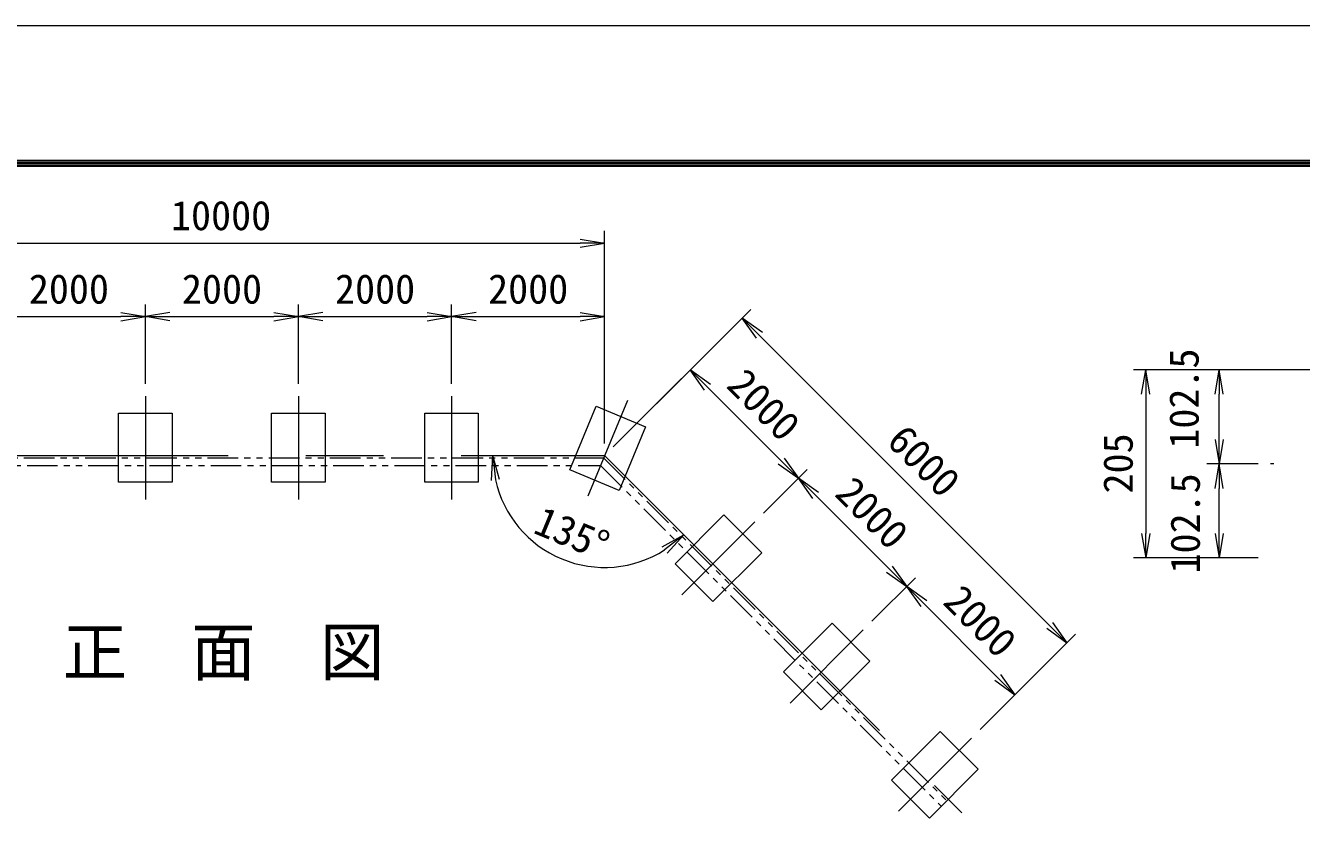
# Model space of a CAD drawing. Units: millimetres, scale not verified, with parts at other scales. Extents: x -8400 to 8400, y -5940 to 5940.
# Drawn here: x -4835 to -668, y 3304 to 5940 of the extents above; entities that cross this region are included whole.
import ezdxf
from ezdxf.enums import TextEntityAlignment as Align

# ---------------------------------------------------------------- set-up
doc = ezdxf.new("R2010")
doc.units = ezdxf.units.MM
doc.header["$LTSCALE"] = 40
doc.linetypes.add('USER1', pattern=[50.8, 31.75, -6.35, 6.35, -6.35])
doc.linetypes.add('USER2', pattern=[5, 2.5, -0.5, 0.5, -0.5, 0.5, -0.5])
for name, color, linetype, lineweight in [('0-1_D-BMK', 2, 'USER1', 13), ('0-2_D-BGD', 7, 'Continuous', 9), ('0-3_D-STR4', 7, 'Continuous', 9), ('0-4_D-STR-DIM', 7, 'Continuous', 9), ('0-5_0', 7, 'Continuous', 9), ('0-B_D-TTL', 7, 'Continuous', 9)]:
    doc.layers.add(name, color=color, linetype=linetype, lineweight=lineweight)
doc.layers.add('0-8_D-TTL-TXT', color=7, linetype='Continuous')
doc.styles.add('ＭＳ ゴシック', font='')
doc.styles.get('ＭＳ ゴシック').set_extended_font_data('MS Gothic')

# ---------------------------------------------------------------- blocks, each defined once
blk = doc.blocks.new('_Open')
at = {"layer": '0-5_0'}
blk.add_line((-40, 6.67), (0, 0), dxfattribs=at)
blk.add_lwpolyline([(-40, -6.67), (0, 0), (-40, 0)], dxfattribs=at)

msp = doc.modelspace()

# ---------------------------------------------------------------- linework, layer by layer
at = {"layer": '0-1_D-BMK'}
for p, q in [((-4443.78, 4729.39), (-4443.78, 4391.89)), ((-3943.78, 4729.39), (-3943.78, 4391.89)), ((-3443.78, 4729.39), (-3443.78, 4391.89)), ((-2869.39, 4714.59), (-2998.55, 4402.78)), ((-5443.78, 4535.01), (-2943.78, 4535.01)), ((-2943.78, 4535.01), (-1777.05, 3368.29)), ((766.31, 4507.99), (-768.69, 4507.99)), ((-2452.78, 4318.9), (-2691.43, 4080.25)), ((638.94, 4200.49), (-768.69, 4200.49)), ((-2099.23, 3965.35), (-2337.87, 3726.7)), ((-1745.67, 3611.8), (-1984.32, 3373.15))]:
    msp.add_line(p, q, dxfattribs=at)
at = {"layer": '0-2_D-BGD', "linetype": 'USER2'}
for p, q in [((-5440.67, 4527.51), (-2946.88, 4527.51)), ((-5430.31, 4502.51), (-2957.24, 4502.51)), ((-2957.24, 4502.51), (-1844.23, 3389.5)), ((-2946.88, 4527.51), (-1826.55, 3407.18))]:
    msp.add_line(p, q, dxfattribs=at)
at = {"layer": '0-3_D-STR4'}
for points in [[(-4531.28, 4673.14), (-4356.28, 4673.14), (-4356.28, 4448.14), (-4531.28, 4448.14)], [(-4031.28, 4673.14), (-3856.28, 4673.14), (-3856.28, 4448.14), (-4031.28, 4448.14)], [(-3531.28, 4673.14), (-3356.28, 4673.14), (-3356.28, 4448.14), (-3531.28, 4448.14)], [(-2971.76, 4696.11), (-2810.08, 4629.14), (-2896.18, 4421.26), (-3057.86, 4488.23)], [(-2554.43, 4341), (-2430.68, 4217.26), (-2589.78, 4058.16), (-2713.52, 4181.9)], [(-2200.87, 3987.45), (-2077.13, 3863.7), (-2236.23, 3704.6), (-2359.97, 3828.35)], [(-1847.32, 3633.89), (-1723.58, 3510.15), (-1882.67, 3351.05), (-2006.42, 3474.79)]]:
    msp.add_lwpolyline(points, close=True, dxfattribs=at)
at = {"layer": '0-4_D-STR-DIM'}
for p, q in [((-2943.78, 4575.01), (-2943.78, 5269.03)), ((-5363.78, 5229.03), (-3023.78, 5229.03)), ((-4443.78, 4769.39), (-4443.78, 5029.03)), ((-4443.78, 4769.39), (-4443.78, 5029.03)), ((-3943.78, 4769.39), (-3943.78, 5029.03)), ((-3943.78, 4769.39), (-3943.78, 5029.03)), ((-3443.78, 4769.39), (-3443.78, 5029.03)), ((-3443.78, 4769.39), (-3443.78, 5029.03)), ((-2943.78, 4575.01), (-2943.78, 5029.03)), ((-2915.49, 4563.3), (-2466.17, 5012.62)), ((-4863.78, 4989.03), (-4523.78, 4989.03)), ((-4363.78, 4989.03), (-4023.78, 4989.03)), ((-3863.78, 4989.03), (-3523.78, 4989.03)), ((-3363.78, 4989.03), (-3023.78, 4989.03)), ((-2437.88, 4927.77), (-1490.36, 3980.24)), ((-2915.49, 4563.3), (-2635.87, 4842.91)), ((-496.2, 4815.49), (-1216.47, 4815.49)), ((-496.2, 4815.49), (-976.47, 4815.49)), ((-2607.59, 4758.06), (-2367.17, 4517.64)), ((-1176.47, 4735.49), (-1176.47, 4280.49)), ((-936.47, 4587.99), (-936.47, 4735.49)), ((-808.69, 4507.99), (-976.47, 4507.99)), ((-808.69, 4507.99), (-976.47, 4507.99)), ((-2424.49, 4347.19), (-2282.32, 4489.36)), ((-2424.49, 4347.19), (-2282.32, 4489.36)), ((-936.47, 4280.49), (-936.47, 4427.99)), ((-2254.04, 4404.51), (-2013.62, 4164.09)), ((-808.69, 4200.49), (-1216.47, 4200.49)), ((-808.69, 4200.49), (-976.47, 4200.49)), ((-2070.94, 3993.63), (-1928.77, 4135.81)), ((-2070.94, 3993.63), (-1928.77, 4135.81)), ((-1900.48, 4050.95), (-1660.07, 3810.54)), ((-1717.39, 3640.08), (-1405.51, 3951.96)), ((-1717.39, 3640.08), (-1575.21, 3782.25))]:
    msp.add_line(p, q, dxfattribs=at)
msp.add_arc((-2943.78, 4535.01), 365.36, 192.57089, 302.42911, dxfattribs=at)
at = {"layer": '0-B_D-TTL', "color": 2, "lineweight": 18}
msp.add_lwpolyline([(-8400, 5940), (8400, 5940), (8400, -5940), (-8400, -5940)], close=True, dxfattribs=at)
at = {"layer": '0-B_D-TTL'}
for points in [[(-7860, 5500), (7860, 5500), (7860, -5500), (-7860, -5500)], [(-7855, 5495), (7855, 5495), (7855, -5495), (-7855, -5495)], [(-7850, 5490), (7850, 5490), (7850, -5490), (-7850, -5490)], [(-7845, 5485), (7845, 5485), (7845, -5485), (-7845, -5485)], [(-7840, 5480), (7840, 5480), (7840, -5480), (-7840, -5480)]]:
    msp.add_lwpolyline(points, close=True, dxfattribs=at)

# ---------------------------------------------------------------- block references
at = {"layer": '0-4_D-STR-DIM', "xscale": 2, "yscale": 2}
for p in [(-2943.78, 5229.03), (-4443.78, 4989.03), (-3943.78, 4989.03), (-3443.78, 4989.03), (-2943.78, 4989.03)]:
    msp.add_blockref('_Open', p, dxfattribs=at)
for p, rotation in [((-4443.78, 4989.03), 180), ((-3943.78, 4989.03), 180), ((-3443.78, 4989.03), 180), ((-2494.45, 4984.34), 135), ((-2664.16, 4814.63), 135), ((-1176.47, 4815.49), 90), ((-936.47, 4815.49), 90), ((-936.47, 4507.99), 270), ((-3309.13, 4535.01), 96.28545), ((-2310.6, 4461.08), 315), ((-936.47, 4507.99), 90), ((-2310.6, 4461.08), 135), ((-2685.43, 4276.66), 38.71455), ((-1176.47, 4200.49), 270), ((-936.47, 4200.49), 270), ((-1957.05, 4107.52), 315), ((-1957.05, 4107.52), 135), ((-1433.79, 3923.68), 315), ((-1603.5, 3753.97), 315)]:
    msp.add_blockref('_Open', p, dxfattribs=dict(at, rotation=rotation))

# ---------------------------------------------------------------- texts
at = {"layer": '0-4_D-STR-DIM', "style": 'ＭＳ ゴシック'}
for s, p in [('10000', (-4360.08, 5242.53)), ('2000', (-4824.28, 5002.53)), ('2000', (-4324.28, 5002.53)), ('2000', (-3824.28, 5002.53)), ('2000', (-3324.28, 5002.53))]:
    msp.add_text(s, height=96.19, dxfattribs=at).set_placement(p, align=Align.BOTTOM_LEFT)
for s, rotation, p in [('102.5', 90, (-974.54, 4557.6)), ('2000', 315, (-2570.12, 4739.67)), ('6000', 315, (-2047.21, 4556.18)), ('205', 90, (-1189.96, 4411.29)), ('2000', 315, (-2216.56, 4386.12)), ('102.5', 90, (-970.66, 4149.87)), ('135°', 337.5, (-3192.43, 4257.16)), ('2000', 315, (-1863.01, 4032.57))]:
    msp.add_text(s, height=96.19, rotation=rotation, dxfattribs=at).set_placement(p, align=Align.BOTTOM_LEFT)
at = {"layer": '0-8_D-TTL-TXT', "style": 'ＭＳ ゴシック'}
msp.add_text('正\u3000面\u3000図', height=154, dxfattribs=at).set_placement((-4713.57, 3770.28), align=Align.BOTTOM_LEFT)

doc.saveas('drawing.dxf')
